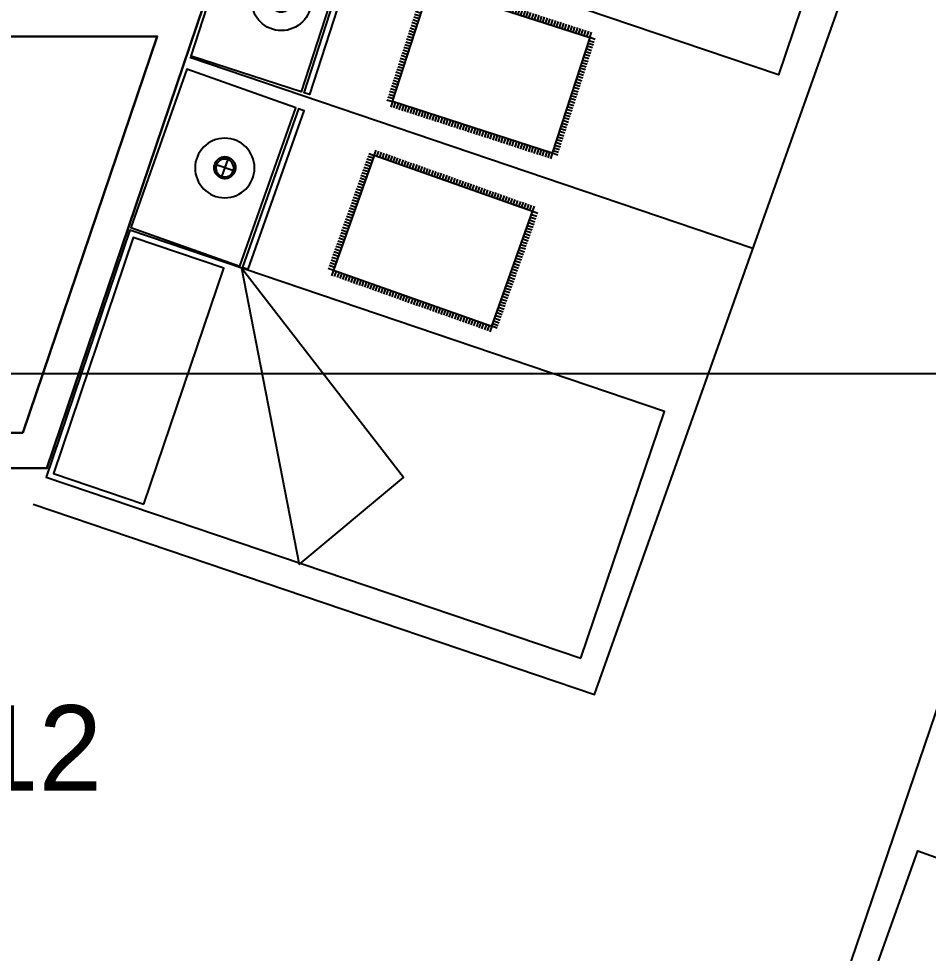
# Model space of a CAD drawing. Header units: millimetres. Extents: x 173236 to 801264, y -94969 to 615039.
# Drawn here: x 645433 to 648626, y 95612 to 98891 of the extents above; entities that cross this region are included whole.
import ezdxf

# ---------------------------------------------------------------- set-up
doc = ezdxf.new("R2010")
doc.units = ezdxf.units.MM
doc.header["$MEASUREMENT"] = 0
for name, color, linetype in [('VOX-A-ANNO-GRID-LINE', 254, 'Continuous'), ('VOX-A-ANNO-TEXT', 30, 'Continuous'), ('VOX-A-ELEV-1-NEAR', 130, 'Continuous'), ('VOX-A-FLOOR-LINE', 253, 'Continuous'), ('VOX-A-FURN-LAYOUT', 93, 'Continuous')]:
    doc.layers.add(name, color=color, linetype=linetype)
doc.layers.add('VOX-A-WALL-SECT', color=1, linetype='Continuous', lineweight=30)
doc.styles.add('3 mm Rotis Annotative', font='', dxfattribs={"height": 3})
doc.styles.get('3 mm Rotis Annotative').set_extended_font_data('Rotis Sans Serif')
doc.linetypes.add('ZIGZAG', pattern='A,0.0001,-0.2,[131,ltypeshp.shx,S=0.2,R=0,X=-0.2,Y=0],-0.4,[131,ltypeshp.shx,S=0.2,R=180,X=0.2,Y=0],-0.2', length=0.8001)

# ---------------------------------------------------------------- blocks, each defined once
blk = doc.blocks.new('dd')
at = {"layer": 'VOX-A-ANNO-GRID-LINE', "transparency": 33554610}
blk.add_line((725745.6, 152576), (698004.7, 152576), dxfattribs=at)
blk = doc.blocks.new('TYPICAL FLOOR PLAN')
at = {"layer": 'VOX-A-WALL-SECT'}
blk.add_lwpolyline([(993428.7, 122853.2), (991298, 116567.2), (991134.9, 116567.2), (991134.9, 116691.8), (991213, 116691.8), (991685.3, 118082), (989215.8, 118082)], dxfattribs=at)
blk = doc.blocks.new('BED3')
at = {"layer": 'VOX-A-FURN-LAYOUT', "lineweight": -3}
for points in [[(4932.25, 1312.43), (4932.25, 1276.44), (4854.25, 1276.44), (4854.25, 1312.43)], [(4868.25, 1311.64), (4868.25, 1277.24), (4855.04, 1277.24), (4855.04, 1311.64)], [(4891.25, 1312.64), (4901.04, 1296.64), (4870.57, 1276.44)]]:
    blk.add_lwpolyline(points, close=True, dxfattribs=at)
blk = doc.blocks.new('RUG')
at = {"layer": 'VOX-A-FURN-LAYOUT', "lineweight": -3}
for points in [[(4882.04, 1272.23), (4882.84, 1272.23), (4882.84, 1273.04)], [(4883.23, 1272.23), (4883.23, 1273.04)], [(4883.65, 1272.23), (4883.65, 1273.04)], [(4884.04, 1272.23), (4884.04, 1273.04)], [(4884.45, 1272.23), (4884.45, 1273.04)], [(4884.84, 1272.23), (4884.84, 1273.04)], [(4885.24, 1272.23), (4885.24, 1273.04)], [(4885.65, 1272.23), (4885.65, 1273.04)], [(4886.04, 1272.23), (4886.04, 1273.04)], [(4886.43, 1272.23), (4886.43, 1273.04)], [(4886.85, 1272.23), (4886.85, 1273.04)], [(4887.24, 1272.23), (4887.24, 1273.04)], [(4887.65, 1272.23), (4887.65, 1273.04)], [(4888.04, 1272.23), (4888.04, 1273.04)], [(4888.44, 1272.23), (4888.44, 1273.04)], [(4888.85, 1272.23), (4888.85, 1273.04)], [(4889.24, 1272.23), (4889.24, 1273.04)], [(4889.64, 1272.23), (4889.64, 1273.04)], [(4890.05, 1272.23), (4890.05, 1273.04)], [(4890.44, 1272.23), (4890.44, 1273.04)], [(4890.83, 1272.23), (4890.83, 1273.04)], [(4891.25, 1272.23), (4891.25, 1273.04)], [(4891.64, 1272.23), (4891.64, 1273.04)], [(4892.05, 1272.23), (4892.05, 1273.04)], [(4892.44, 1272.23), (4892.44, 1273.04)], [(4892.84, 1272.23), (4892.84, 1273.04)], [(4893.25, 1272.23), (4893.25, 1273.04)], [(4893.64, 1272.23), (4893.64, 1273.04)], [(4894.03, 1272.23), (4894.03, 1273.04)], [(4894.45, 1272.23), (4894.45, 1273.04)], [(4894.84, 1272.23), (4894.84, 1273.04)], [(4895.25, 1272.23), (4895.25, 1273.04)], [(4895.64, 1272.23), (4895.64, 1273.04)], [(4896.04, 1272.23), (4896.04, 1273.04)], [(4896.45, 1272.23), (4896.45, 1273.04)], [(4896.84, 1272.23), (4896.84, 1273.04)], [(4897.23, 1272.23), (4897.23, 1273.04)], [(4897.65, 1272.23), (4897.65, 1273.04)], [(4898.04, 1272.23), (4898.04, 1273.04)], [(4898.45, 1272.23), (4898.45, 1273.04)], [(4898.84, 1272.23), (4898.84, 1273.04)], [(4899.24, 1272.23), (4899.24, 1273.04)], [(4899.65, 1272.23), (4899.65, 1273.04)], [(4900.04, 1272.23), (4900.04, 1273.04)], [(4900.43, 1272.23), (4900.43, 1273.04)], [(4900.85, 1272.23), (4900.85, 1273.04)], [(4901.24, 1272.23), (4901.24, 1273.04)], [(4901.65, 1272.23), (4901.65, 1273.04)], [(4902.05, 1272.23), (4902.05, 1273.04)], [(4902.44, 1272.23), (4902.44, 1273.04)], [(4902.85, 1272.23), (4902.85, 1273.04)], [(4903.24, 1272.23), (4903.24, 1273.04)], [(4903.64, 1272.23), (4903.64, 1273.04)], [(4904.05, 1272.23), (4904.05, 1273.04)], [(4904.44, 1272.23), (4904.44, 1273.04)], [(4904.83, 1272.23), (4904.83, 1273.04)], [(4905.25, 1272.23), (4905.25, 1273.04)], [(4905.64, 1272.23), (4905.64, 1273.04)], [(4906.84, 1272.23), (4906.05, 1272.23), (4906.05, 1273.04)], [(4882.84, 1271.84), (4882.04, 1271.84)], [(4906.05, 1271.84), (4906.84, 1271.84)], [(4882.84, 1271.45), (4882.04, 1271.45)], [(4882.84, 1271.04), (4882.04, 1271.04)], [(4882.84, 1270.64), (4882.04, 1270.64)], [(4906.05, 1271.45), (4906.84, 1271.45)], [(4906.05, 1271.04), (4906.84, 1271.04)], [(4906.05, 1270.64), (4906.84, 1270.64)], [(4882.84, 1270.23), (4882.04, 1270.23)], [(4882.84, 1269.84), (4882.04, 1269.84)], [(4882.84, 1269.45), (4882.04, 1269.45)], [(4882.84, 1269.03), (4882.04, 1269.03)], [(4906.05, 1270.23), (4906.84, 1270.23)], [(4906.05, 1269.84), (4906.84, 1269.84)], [(4906.05, 1269.45), (4906.84, 1269.45)], [(4906.05, 1269.03), (4906.84, 1269.03)], [(4882.84, 1268.64), (4882.04, 1268.64)], [(4882.84, 1268.25), (4882.04, 1268.25)], [(4882.84, 1267.84), (4882.04, 1267.84)], [(4906.05, 1268.64), (4906.84, 1268.64)], [(4906.05, 1268.25), (4906.84, 1268.25)], [(4906.05, 1267.84), (4906.84, 1267.84)], [(4882.84, 1267.44), (4882.04, 1267.44)], [(4882.84, 1267.03), (4882.04, 1267.03)], [(4882.84, 1266.64), (4882.04, 1266.64)], [(4906.05, 1267.44), (4906.84, 1267.44)], [(4906.05, 1267.03), (4906.84, 1267.03)], [(4906.05, 1266.64), (4906.84, 1266.64)], [(4882.84, 1266.24), (4882.04, 1266.24)], [(4882.84, 1265.83), (4882.04, 1265.83)], [(4882.84, 1265.44), (4882.04, 1265.44)], [(4906.05, 1266.24), (4906.84, 1266.24)], [(4906.05, 1265.83), (4906.84, 1265.83)], [(4906.05, 1265.44), (4906.84, 1265.44)], [(4882.84, 1265.05), (4882.04, 1265.05)], [(4882.84, 1264.63), (4882.04, 1264.63)], [(4882.84, 1264.24), (4882.04, 1264.24)], [(4882.84, 1263.83), (4882.04, 1263.83)], [(4906.05, 1265.05), (4906.84, 1265.05)], [(4906.05, 1264.63), (4906.84, 1264.63)], [(4906.05, 1264.24), (4906.84, 1264.24)], [(4906.05, 1263.83), (4906.84, 1263.83)], [(4882.84, 1263.44), (4882.04, 1263.44)], [(4882.84, 1263.04), (4882.04, 1263.04)], [(4882.84, 1262.63), (4882.04, 1262.63)], [(4906.05, 1263.44), (4906.84, 1263.44)], [(4906.05, 1263.04), (4906.84, 1263.04)], [(4906.05, 1262.63), (4906.84, 1262.63)], [(4882.84, 1262.24), (4882.04, 1262.24)], [(4882.84, 1261.85), (4882.04, 1261.85)], [(4882.84, 1261.43), (4882.04, 1261.43)], [(4906.05, 1262.24), (4906.84, 1262.24)], [(4906.05, 1261.85), (4906.84, 1261.85)], [(4906.05, 1261.43), (4906.84, 1261.43)], [(4882.84, 1261.04), (4882.04, 1261.04)], [(4882.84, 1260.63), (4882.04, 1260.63)], [(4882.84, 1260.24), (4882.04, 1260.24)], [(4906.05, 1261.04), (4906.84, 1261.04)], [(4906.05, 1260.63), (4906.84, 1260.63)], [(4906.05, 1260.24), (4906.84, 1260.24)], [(4882.84, 1259.84), (4882.04, 1259.84)], [(4882.84, 1259.43), (4882.04, 1259.43)], [(4882.84, 1259.04), (4882.04, 1259.04)], [(4906.05, 1259.84), (4906.84, 1259.84)], [(4906.05, 1259.43), (4906.84, 1259.43)], [(4906.05, 1259.04), (4906.84, 1259.04)], [(4882.84, 1258.65), (4882.04, 1258.65)], [(4882.84, 1258.23), (4882.04, 1258.23)], [(4882.84, 1257.84), (4882.04, 1257.84)], [(4882.84, 1257.45), (4882.04, 1257.45)], [(4906.05, 1258.65), (4906.84, 1258.65)], [(4906.05, 1258.23), (4906.84, 1258.23)], [(4906.05, 1257.84), (4906.84, 1257.84)], [(4906.05, 1257.45), (4906.84, 1257.45)], [(4882.84, 1257.04), (4882.04, 1257.04)], [(4882.84, 1256.64), (4882.04, 1256.64)], [(4882.84, 1256.23), (4882.04, 1256.23)], [(4906.05, 1257.04), (4906.84, 1257.04)], [(4906.05, 1256.64), (4906.84, 1256.64)], [(4906.05, 1256.23), (4906.84, 1256.23)], [(4882.84, 1255.84), (4882.04, 1255.84)], [(4882.04, 1255.44), (4882.84, 1255.44), (4882.84, 1254.64)], [(4883.23, 1255.44), (4883.23, 1254.64)], [(4883.65, 1255.44), (4883.65, 1254.64)], [(4884.04, 1255.44), (4884.04, 1254.64)], [(4884.45, 1255.44), (4884.45, 1254.64)], [(4884.84, 1255.44), (4884.84, 1254.64)], [(4885.24, 1255.44), (4885.24, 1254.64)], [(4885.65, 1255.44), (4885.65, 1254.64)], [(4886.04, 1255.44), (4886.04, 1254.64)], [(4886.43, 1255.44), (4886.43, 1254.64)], [(4886.85, 1255.44), (4886.85, 1254.64)], [(4887.24, 1255.44), (4887.24, 1254.64)], [(4887.65, 1255.44), (4887.65, 1254.64)], [(4888.04, 1255.44), (4888.04, 1254.64)], [(4888.44, 1255.44), (4888.44, 1254.64)], [(4888.85, 1255.44), (4888.85, 1254.64)], [(4889.24, 1255.44), (4889.24, 1254.64)], [(4889.64, 1255.44), (4889.64, 1254.64)], [(4890.05, 1255.44), (4890.05, 1254.64)], [(4890.44, 1255.44), (4890.44, 1254.64)], [(4890.83, 1255.44), (4890.83, 1254.64)], [(4891.25, 1255.44), (4891.25, 1254.64)], [(4891.64, 1255.44), (4891.64, 1254.64)], [(4892.05, 1255.44), (4892.05, 1254.64)], [(4892.44, 1255.44), (4892.44, 1254.64)], [(4892.84, 1255.44), (4892.84, 1254.64)], [(4893.25, 1255.44), (4893.25, 1254.64)], [(4893.64, 1255.44), (4893.64, 1254.64)], [(4894.03, 1255.44), (4894.03, 1254.64)], [(4894.45, 1255.44), (4894.45, 1254.64)], [(4894.84, 1255.44), (4894.84, 1254.64)], [(4895.25, 1255.44), (4895.25, 1254.64)], [(4895.64, 1255.44), (4895.64, 1254.64)], [(4896.04, 1255.44), (4896.04, 1254.64)], [(4896.45, 1255.44), (4896.45, 1254.64)], [(4896.84, 1255.44), (4896.84, 1254.64)], [(4897.23, 1255.44), (4897.23, 1254.64)], [(4897.65, 1255.44), (4897.65, 1254.64)], [(4898.04, 1255.44), (4898.04, 1254.64)], [(4898.45, 1255.44), (4898.45, 1254.64)], [(4898.84, 1255.44), (4898.84, 1254.64)], [(4899.24, 1255.44), (4899.24, 1254.64)], [(4899.65, 1255.44), (4899.65, 1254.64)], [(4900.04, 1255.44), (4900.04, 1254.64)], [(4900.43, 1255.44), (4900.43, 1254.64)], [(4900.85, 1255.44), (4900.85, 1254.64)], [(4901.24, 1255.44), (4901.24, 1254.64)], [(4901.65, 1255.44), (4901.65, 1254.64)], [(4902.05, 1255.44), (4902.05, 1254.64)], [(4902.44, 1255.44), (4902.44, 1254.64)], [(4902.85, 1255.44), (4902.85, 1254.64)], [(4903.24, 1255.44), (4903.24, 1254.64)], [(4903.64, 1255.44), (4903.64, 1254.64)], [(4904.05, 1255.44), (4904.05, 1254.64)], [(4904.44, 1255.44), (4904.44, 1254.64)], [(4904.83, 1255.44), (4904.83, 1254.64)], [(4905.25, 1255.44), (4905.25, 1254.64)], [(4905.64, 1255.44), (4905.64, 1254.64)], [(4906.05, 1255.84), (4906.84, 1255.84)], [(4906.84, 1255.44), (4906.05, 1255.44), (4906.05, 1254.64)]]:
    blk.add_lwpolyline(points, dxfattribs=at)
blk.add_lwpolyline([(4906.05, 1272.23), (4906.05, 1255.44), (4882.84, 1255.44), (4882.84, 1272.23)], close=True, dxfattribs=at)
blk = doc.blocks.new('ST')
at = {"layer": 'VOX-A-FURN-LAYOUT', "lineweight": -3}
for points in [[(4870.23, 1276.04), (4870.23, 1252.83), (4854.25, 1252.83), (4854.25, 1276.04)], [(4871.45, 1276.04), (4871.45, 1252.83), (4870.65, 1252.83), (4870.65, 1276.04)], [(4862.97, 1265.16), (4862.93, 1265.15), (4862.91, 1265.13), (4862.87, 1265.11), (4862.85, 1265.09), (4862.87, 1265.11), (4862.91, 1265.13), (4862.93, 1265.15), (4862.97, 1265.16), (4862.99, 1265.18), (4863.03, 1265.2), (4862.99, 1265.18)], [(4863.26, 1265.3), (4863.28, 1265.32), (4863.32, 1265.32), (4863.36, 1265.34), (4863.32, 1265.32), (4863.28, 1265.32), (4863.26, 1265.3), (4863.22, 1265.3), (4863.19, 1265.28), (4863.15, 1265.26), (4863.13, 1265.24), (4863.09, 1265.24), (4863.05, 1265.22), (4863.03, 1265.2), (4863.05, 1265.22), (4863.09, 1265.24), (4863.13, 1265.24), (4863.15, 1265.26), (4863.19, 1265.28), (4863.22, 1265.3)], [(4863.5, 1265.36), (4863.46, 1265.36), (4863.42, 1265.36), (4863.4, 1265.34), (4863.36, 1265.34), (4863.4, 1265.34), (4863.42, 1265.36), (4863.46, 1265.36)], [(4863.54, 1265.38), (4863.5, 1265.36), (4863.54, 1265.38), (4863.58, 1265.38), (4863.62, 1265.38), (4863.58, 1265.38)], [(4863.72, 1265.4), (4863.68, 1265.4), (4863.64, 1265.38), (4863.62, 1265.38), (4863.64, 1265.38), (4863.68, 1265.4), (4863.72, 1265.4), (4863.75, 1265.4), (4863.79, 1265.4), (4863.83, 1265.4), (4863.85, 1265.38), (4863.83, 1265.4), (4863.79, 1265.4), (4863.75, 1265.4)], [(4864.01, 1265.36), (4863.97, 1265.38), (4863.93, 1265.38), (4863.89, 1265.38), (4863.85, 1265.38), (4863.89, 1265.38), (4863.93, 1265.38), (4863.97, 1265.38)], [(4864.07, 1265.36), (4864.05, 1265.36), (4864.01, 1265.36), (4864.05, 1265.36), (4864.07, 1265.36), (4864.11, 1265.34), (4864.15, 1265.34), (4864.11, 1265.34)], [(4864.32, 1265.28), (4864.34, 1265.26), (4864.38, 1265.24), (4864.42, 1265.24), (4864.44, 1265.22), (4864.48, 1265.2), (4864.44, 1265.22), (4864.42, 1265.24), (4864.38, 1265.24), (4864.34, 1265.26), (4864.32, 1265.28), (4864.29, 1265.3), (4864.25, 1265.3), (4864.23, 1265.32), (4864.19, 1265.32), (4864.15, 1265.34), (4864.19, 1265.32), (4864.23, 1265.32), (4864.25, 1265.3), (4864.29, 1265.3)], [(4864.6, 1265.13), (4864.58, 1265.15), (4864.54, 1265.16), (4864.52, 1265.18), (4864.48, 1265.2), (4864.52, 1265.18), (4864.54, 1265.16), (4864.58, 1265.15), (4864.6, 1265.13), (4864.64, 1265.11), (4864.66, 1265.09), (4864.64, 1265.11)], [(4862.52, 1264.73), (4862.5, 1264.71), (4862.48, 1264.67), (4862.46, 1264.63), (4862.44, 1264.61), (4862.44, 1264.58), (4862.42, 1264.54), (4862.4, 1264.52), (4862.38, 1264.48), (4862.38, 1264.44), (4862.36, 1264.42), (4862.34, 1264.38), (4862.34, 1264.34), (4862.32, 1264.3), (4862.32, 1264.28), (4862.3, 1264.24), (4862.3, 1264.2), (4862.3, 1264.16), (4862.28, 1264.12), (4862.28, 1264.08), (4862.28, 1264.07), (4862.28, 1264.03), (4862.28, 1263.99), (4862.28, 1263.95), (4862.28, 1263.91), (4862.28, 1263.87), (4862.28, 1263.85), (4862.28, 1263.81), (4862.28, 1263.77), (4862.28, 1263.73), (4862.28, 1263.69), (4862.3, 1263.65), (4862.3, 1263.63), (4862.3, 1263.59), (4862.32, 1263.55), (4862.32, 1263.52), (4862.34, 1263.48), (4862.34, 1263.46), (4862.36, 1263.42), (4862.38, 1263.38), (4862.38, 1263.34), (4862.4, 1263.32), (4862.42, 1263.28), (4862.4, 1263.32), (4862.38, 1263.34), (4862.38, 1263.38), (4862.36, 1263.42), (4862.34, 1263.46), (4862.34, 1263.48), (4862.32, 1263.52), (4862.32, 1263.55), (4862.3, 1263.59), (4862.3, 1263.63), (4862.3, 1263.65), (4862.28, 1263.69), (4862.28, 1263.73), (4862.28, 1263.77), (4862.28, 1263.81), (4862.28, 1263.85), (4862.28, 1263.87), (4862.28, 1263.91), (4862.28, 1263.95), (4862.28, 1263.99), (4862.28, 1264.03), (4862.28, 1264.07), (4862.28, 1264.08), (4862.28, 1264.12), (4862.3, 1264.16), (4862.3, 1264.2), (4862.3, 1264.24), (4862.32, 1264.28), (4862.32, 1264.3), (4862.34, 1264.34), (4862.34, 1264.38), (4862.36, 1264.42), (4862.38, 1264.44), (4862.38, 1264.48), (4862.4, 1264.52), (4862.42, 1264.54), (4862.44, 1264.58), (4862.44, 1264.61), (4862.46, 1264.63), (4862.48, 1264.67), (4862.5, 1264.71)], [(4862.56, 1264.79), (4862.54, 1264.77), (4862.52, 1264.73), (4862.54, 1264.77), (4862.56, 1264.79), (4862.6, 1264.83), (4862.62, 1264.85), (4862.6, 1264.83)], [(4862.73, 1264.99), (4862.71, 1264.97), (4862.67, 1264.93), (4862.66, 1264.91), (4862.64, 1264.87), (4862.62, 1264.85), (4862.64, 1264.87), (4862.66, 1264.91), (4862.67, 1264.93), (4862.71, 1264.97)], [(4862.85, 1265.09), (4862.81, 1265.07), (4862.79, 1265.03), (4862.75, 1265.01), (4862.73, 1264.99), (4862.75, 1265.01), (4862.79, 1265.03), (4862.81, 1265.07)], [(4864.72, 1265.03), (4864.7, 1265.07), (4864.66, 1265.09), (4864.7, 1265.07), (4864.72, 1265.03), (4864.76, 1265.01), (4864.78, 1264.99), (4864.76, 1265.01)], [(4864.83, 1264.93), (4864.8, 1264.97), (4864.78, 1264.99), (4864.8, 1264.97), (4864.83, 1264.93), (4864.85, 1264.91), (4864.87, 1264.87), (4864.89, 1264.85), (4864.87, 1264.87), (4864.85, 1264.91)], [(4864.99, 1264.73), (4864.97, 1264.77), (4864.93, 1264.79), (4864.91, 1264.83), (4864.89, 1264.85), (4864.91, 1264.83), (4864.93, 1264.79), (4864.97, 1264.77)], [(4865.03, 1264.67), (4865.05, 1264.63), (4865.05, 1264.61), (4865.07, 1264.58), (4865.09, 1264.54), (4865.11, 1264.52), (4865.13, 1264.48), (4865.13, 1264.44), (4865.15, 1264.42), (4865.17, 1264.38), (4865.17, 1264.34), (4865.19, 1264.3), (4865.19, 1264.28), (4865.19, 1264.24), (4865.21, 1264.2), (4865.21, 1264.16), (4865.21, 1264.12), (4865.23, 1264.08), (4865.23, 1264.07), (4865.23, 1264.03), (4865.23, 1263.99), (4865.23, 1263.95), (4865.23, 1263.91), (4865.23, 1263.87), (4865.23, 1263.85), (4865.23, 1263.81), (4865.23, 1263.77), (4865.23, 1263.73), (4865.21, 1263.69), (4865.21, 1263.65), (4865.21, 1263.63), (4865.19, 1263.59), (4865.19, 1263.55), (4865.19, 1263.52), (4865.17, 1263.48), (4865.17, 1263.46), (4865.15, 1263.42), (4865.13, 1263.38), (4865.13, 1263.34), (4865.11, 1263.32), (4865.09, 1263.28), (4865.11, 1263.32), (4865.13, 1263.34), (4865.13, 1263.38), (4865.15, 1263.42), (4865.17, 1263.46), (4865.17, 1263.48), (4865.19, 1263.52), (4865.19, 1263.55), (4865.19, 1263.59), (4865.21, 1263.63), (4865.21, 1263.65), (4865.21, 1263.69), (4865.23, 1263.73), (4865.23, 1263.77), (4865.23, 1263.81), (4865.23, 1263.85), (4865.23, 1263.87), (4865.23, 1263.91), (4865.23, 1263.95), (4865.23, 1263.99), (4865.23, 1264.03), (4865.23, 1264.07), (4865.23, 1264.08), (4865.21, 1264.12), (4865.21, 1264.16), (4865.21, 1264.2), (4865.19, 1264.24), (4865.19, 1264.28), (4865.19, 1264.3), (4865.17, 1264.34), (4865.17, 1264.38), (4865.15, 1264.42), (4865.13, 1264.44), (4865.13, 1264.48), (4865.11, 1264.52), (4865.09, 1264.54), (4865.07, 1264.58), (4865.05, 1264.61), (4865.05, 1264.63), (4865.03, 1264.67), (4865.01, 1264.71), (4864.99, 1264.73), (4865.01, 1264.71)], [(4862.44, 1263.22), (4862.46, 1263.18), (4862.48, 1263.14), (4862.46, 1263.18), (4862.44, 1263.22), (4862.44, 1263.24), (4862.42, 1263.28), (4862.44, 1263.24)], [(4862.48, 1263.14), (4862.5, 1263.12), (4862.52, 1263.08), (4862.5, 1263.12)], [(4862.52, 1263.08), (4862.54, 1263.06), (4862.56, 1263.02), (4862.6, 1263), (4862.62, 1262.97), (4862.6, 1263), (4862.56, 1263.02), (4862.54, 1263.06)], [(4862.67, 1262.89), (4862.71, 1262.87), (4862.73, 1262.85), (4862.71, 1262.87), (4862.67, 1262.89), (4862.66, 1262.93), (4862.64, 1262.95), (4862.62, 1262.97), (4862.64, 1262.95), (4862.66, 1262.93)], [(4862.79, 1262.79), (4862.81, 1262.77), (4862.85, 1262.75), (4862.81, 1262.77), (4862.79, 1262.79), (4862.75, 1262.81), (4862.73, 1262.85), (4862.75, 1262.81)], [(4862.91, 1262.71), (4862.93, 1262.69), (4862.97, 1262.67), (4862.99, 1262.65), (4863.03, 1262.63), (4862.99, 1262.65), (4862.97, 1262.67), (4862.93, 1262.69), (4862.91, 1262.71), (4862.87, 1262.73), (4862.85, 1262.75), (4862.87, 1262.73)], [(4863.19, 1262.55), (4863.15, 1262.55), (4863.13, 1262.57), (4863.09, 1262.59), (4863.05, 1262.61), (4863.03, 1262.63), (4863.05, 1262.61), (4863.09, 1262.59), (4863.13, 1262.57), (4863.15, 1262.55), (4863.19, 1262.55), (4863.22, 1262.53), (4863.26, 1262.51), (4863.28, 1262.51), (4863.32, 1262.49), (4863.36, 1262.49), (4863.32, 1262.49), (4863.28, 1262.51), (4863.26, 1262.51), (4863.22, 1262.53)], [(4864.25, 1262.51), (4864.23, 1262.51), (4864.19, 1262.49), (4864.15, 1262.49), (4864.19, 1262.49), (4864.23, 1262.51), (4864.25, 1262.51), (4864.29, 1262.53), (4864.32, 1262.55), (4864.34, 1262.55), (4864.38, 1262.57), (4864.42, 1262.59), (4864.44, 1262.61), (4864.48, 1262.63), (4864.44, 1262.61), (4864.42, 1262.59), (4864.38, 1262.57), (4864.34, 1262.55), (4864.32, 1262.55), (4864.29, 1262.53)], [(4864.54, 1262.67), (4864.58, 1262.69), (4864.6, 1262.71), (4864.64, 1262.73), (4864.66, 1262.75), (4864.64, 1262.73), (4864.6, 1262.71), (4864.58, 1262.69), (4864.54, 1262.67), (4864.52, 1262.65), (4864.48, 1262.63), (4864.52, 1262.65)], [(4864.66, 1262.75), (4864.7, 1262.77), (4864.72, 1262.79), (4864.76, 1262.81), (4864.78, 1262.85), (4864.76, 1262.81), (4864.72, 1262.79), (4864.7, 1262.77)], [(4864.78, 1262.85), (4864.8, 1262.87), (4864.83, 1262.89), (4864.85, 1262.93), (4864.87, 1262.95), (4864.89, 1262.97), (4864.87, 1262.95), (4864.85, 1262.93), (4864.83, 1262.89), (4864.8, 1262.87)], [(4864.93, 1263.02), (4864.97, 1263.06), (4864.99, 1263.08), (4864.97, 1263.06), (4864.93, 1263.02), (4864.91, 1263), (4864.89, 1262.97), (4864.91, 1263)], [(4864.99, 1263.08), (4865.01, 1263.12), (4865.03, 1263.14), (4865.01, 1263.12)], [(4865.03, 1263.14), (4865.05, 1263.18), (4865.05, 1263.22), (4865.07, 1263.24), (4865.09, 1263.28), (4865.07, 1263.24), (4865.05, 1263.22), (4865.05, 1263.18)], [(4863.42, 1262.47), (4863.46, 1262.45), (4863.5, 1262.45), (4863.46, 1262.45), (4863.42, 1262.47), (4863.4, 1262.47), (4863.36, 1262.49), (4863.4, 1262.47)], [(4863.5, 1262.45), (4863.54, 1262.45)], [(4863.68, 1262.44), (4863.72, 1262.44), (4863.75, 1262.44), (4863.79, 1262.44), (4863.83, 1262.44), (4863.79, 1262.44), (4863.75, 1262.44), (4863.72, 1262.44), (4863.68, 1262.44), (4863.64, 1262.44), (4863.62, 1262.44), (4863.58, 1262.44), (4863.54, 1262.45), (4863.58, 1262.44), (4863.62, 1262.44), (4863.64, 1262.44)], [(4863.83, 1262.44), (4863.85, 1262.44), (4863.89, 1262.44), (4863.93, 1262.44), (4863.97, 1262.45), (4864.01, 1262.45), (4863.97, 1262.45), (4863.93, 1262.44), (4863.89, 1262.44), (4863.85, 1262.44)], [(4864.01, 1262.45), (4864.05, 1262.45), (4864.07, 1262.47), (4864.11, 1262.47), (4864.15, 1262.49), (4864.11, 1262.47), (4864.07, 1262.47), (4864.05, 1262.45)]]:
    blk.add_lwpolyline(points, close=True, dxfattribs=at)
for points in [[(4862.87, 1265.11), (4862.91, 1265.13), (4862.87, 1265.11)], [(4862.91, 1265.13), (4862.93, 1265.15), (4862.91, 1265.13)], [(4862.91, 1265.13), (4862.91, 1265.13)], [(4862.93, 1265.15), (4862.97, 1265.16), (4862.93, 1265.15)], [(4862.93, 1265.15), (4862.93, 1265.15)], [(4862.97, 1265.16), (4862.99, 1265.18), (4862.97, 1265.16)], [(4862.97, 1265.16), (4862.97, 1265.16)], [(4862.99, 1265.18), (4863.03, 1265.2), (4862.99, 1265.18)], [(4862.99, 1265.18), (4862.99, 1265.18)], [(4863.03, 1265.2), (4863.05, 1265.22), (4863.03, 1265.2)], [(4863.03, 1265.2), (4863.03, 1265.2)], [(4863.05, 1265.22), (4863.09, 1265.24), (4863.05, 1265.22)], [(4863.05, 1265.22), (4863.05, 1265.22)], [(4863.09, 1265.24), (4863.09, 1265.24)], [(4863.09, 1265.24), (4863.13, 1265.24), (4863.09, 1265.24)], [(4863.13, 1265.24), (4863.15, 1265.26), (4863.13, 1265.24)], [(4863.13, 1265.24), (4863.13, 1265.24)], [(4863.15, 1265.26), (4863.19, 1265.28), (4863.15, 1265.26)], [(4863.15, 1265.26), (4863.15, 1265.26)], [(4863.19, 1265.28), (4863.22, 1265.3), (4863.19, 1265.28)], [(4863.19, 1265.28), (4863.19, 1265.28)], [(4863.22, 1265.3), (4863.22, 1265.3)], [(4863.22, 1265.3), (4863.26, 1265.3), (4863.22, 1265.3)], [(4863.26, 1265.3), (4863.28, 1265.32), (4863.26, 1265.3)], [(4863.26, 1265.3), (4863.26, 1265.3)], [(4863.28, 1265.32), (4863.28, 1265.32)], [(4863.28, 1265.32), (4863.32, 1265.32), (4863.28, 1265.32)], [(4863.32, 1265.32), (4863.36, 1265.34), (4863.32, 1265.32)], [(4863.32, 1265.32), (4863.32, 1265.32)], [(4863.36, 1265.34), (4863.36, 1265.34)], [(4863.36, 1265.34), (4863.4, 1265.34), (4863.36, 1265.34)], [(4863.4, 1265.34), (4863.42, 1265.36), (4863.4, 1265.34)], [(4863.4, 1265.34), (4863.4, 1265.34)], [(4863.42, 1265.36), (4863.42, 1265.36)], [(4863.42, 1265.36), (4863.46, 1265.36), (4863.42, 1265.36)], [(4863.46, 1265.36), (4863.46, 1265.36)], [(4863.46, 1265.36), (4863.5, 1265.36), (4863.46, 1265.36)], [(4863.5, 1265.36), (4863.54, 1265.38), (4863.5, 1265.36)], [(4863.5, 1265.36), (4863.5, 1265.36)], [(4863.54, 1265.38), (4863.54, 1265.38)], [(4863.54, 1265.38), (4863.58, 1265.38), (4863.54, 1265.38)], [(4863.58, 1265.38), (4863.58, 1265.38)], [(4863.58, 1265.38), (4863.62, 1265.38), (4863.58, 1265.38)], [(4863.62, 1265.38), (4863.62, 1265.38)], [(4863.62, 1265.38), (4863.64, 1265.38), (4863.62, 1265.38)], [(4863.64, 1265.38), (4863.68, 1265.4), (4863.64, 1265.38)], [(4863.64, 1265.38), (4863.64, 1265.38)], [(4863.68, 1265.4), (4863.68, 1265.4)], [(4863.68, 1265.4), (4863.72, 1265.4), (4863.68, 1265.4)], [(4863.72, 1265.4), (4863.72, 1265.4)], [(4863.72, 1265.4), (4863.75, 1265.4), (4863.72, 1265.4)], [(4863.74, 1262.67), (4863.74, 1265.13)], [(4863.75, 1265.4), (4863.79, 1265.4), (4863.75, 1265.4)], [(4863.75, 1265.4), (4863.75, 1265.4)], [(4863.79, 1265.4), (4863.79, 1265.4)], [(4863.79, 1265.4), (4863.83, 1265.4), (4863.79, 1265.4)], [(4863.83, 1265.4), (4863.83, 1265.4)], [(4863.83, 1265.4), (4863.85, 1265.38), (4863.83, 1265.4)], [(4863.85, 1265.38), (4863.85, 1265.38)], [(4863.85, 1265.38), (4863.89, 1265.38), (4863.85, 1265.38)], [(4863.89, 1265.38), (4863.89, 1265.38)], [(4863.89, 1265.38), (4863.93, 1265.38), (4863.89, 1265.38)], [(4863.93, 1265.38), (4863.93, 1265.38)], [(4863.93, 1265.38), (4863.97, 1265.38), (4863.93, 1265.38)], [(4863.97, 1265.38), (4863.97, 1265.38)], [(4863.97, 1265.38), (4864.01, 1265.36), (4863.97, 1265.38)], [(4864.01, 1265.36), (4864.01, 1265.36)], [(4864.01, 1265.36), (4864.05, 1265.36), (4864.01, 1265.36)], [(4864.05, 1265.36), (4864.05, 1265.36)], [(4864.05, 1265.36), (4864.07, 1265.36), (4864.05, 1265.36)], [(4864.07, 1265.36), (4864.07, 1265.36)], [(4864.07, 1265.36), (4864.11, 1265.34), (4864.07, 1265.36)], [(4864.11, 1265.34), (4864.11, 1265.34)], [(4864.11, 1265.34), (4864.15, 1265.34), (4864.11, 1265.34)], [(4864.15, 1265.34), (4864.15, 1265.34)], [(4864.15, 1265.34), (4864.19, 1265.32), (4864.15, 1265.34)], [(4864.19, 1265.32), (4864.19, 1265.32)], [(4864.19, 1265.32), (4864.23, 1265.32), (4864.19, 1265.32)], [(4864.23, 1265.32), (4864.23, 1265.32)], [(4864.23, 1265.32), (4864.25, 1265.3), (4864.23, 1265.32)], [(4864.25, 1265.3), (4864.25, 1265.3)], [(4864.25, 1265.3), (4864.29, 1265.3), (4864.25, 1265.3)], [(4864.29, 1265.3), (4864.29, 1265.3)], [(4864.29, 1265.3), (4864.32, 1265.28), (4864.29, 1265.3)], [(4864.32, 1265.28), (4864.32, 1265.28)], [(4864.32, 1265.28), (4864.34, 1265.26), (4864.32, 1265.28)], [(4864.34, 1265.26), (4864.34, 1265.26)], [(4864.34, 1265.26), (4864.38, 1265.24), (4864.34, 1265.26)], [(4864.38, 1265.24), (4864.38, 1265.24)], [(4864.38, 1265.24), (4864.42, 1265.24), (4864.38, 1265.24)], [(4864.42, 1265.24), (4864.42, 1265.24)], [(4864.42, 1265.24), (4864.44, 1265.22), (4864.42, 1265.24)], [(4864.44, 1265.22), (4864.44, 1265.22)], [(4864.44, 1265.22), (4864.48, 1265.2), (4864.44, 1265.22)], [(4864.48, 1265.2), (4864.48, 1265.2)], [(4864.48, 1265.2), (4864.52, 1265.18), (4864.48, 1265.2)], [(4864.52, 1265.18), (4864.52, 1265.18)], [(4864.52, 1265.18), (4864.54, 1265.16), (4864.52, 1265.18)], [(4864.54, 1265.16), (4864.54, 1265.16)], [(4864.54, 1265.16), (4864.58, 1265.15), (4864.54, 1265.16)], [(4864.58, 1265.15), (4864.58, 1265.15)], [(4864.58, 1265.15), (4864.6, 1265.13), (4864.58, 1265.15)], [(4864.6, 1265.13), (4864.6, 1265.13)], [(4864.6, 1265.13), (4864.64, 1265.11), (4864.6, 1265.13)], [(4862.28, 1264.12), (4862.3, 1264.16), (4862.28, 1264.12)], [(4862.28, 1264.12), (4862.28, 1264.12)], [(4862.28, 1264.08), (4862.28, 1264.12), (4862.28, 1264.08)], [(4862.28, 1264.08), (4862.28, 1264.08)], [(4862.28, 1264.07), (4862.28, 1264.08), (4862.28, 1264.07)], [(4862.28, 1264.07), (4862.28, 1264.07)], [(4862.28, 1264.03), (4862.28, 1264.07), (4862.28, 1264.03)], [(4862.28, 1264.03), (4862.28, 1264.03)], [(4862.28, 1263.99), (4862.28, 1264.03), (4862.28, 1263.99)], [(4862.28, 1263.99), (4862.28, 1263.99)], [(4862.28, 1263.95), (4862.28, 1263.99), (4862.28, 1263.95)], [(4862.28, 1263.95), (4862.28, 1263.95)], [(4862.28, 1263.91), (4862.28, 1263.95), (4862.28, 1263.91)], [(4862.28, 1263.91), (4862.28, 1263.91)], [(4862.28, 1263.87), (4862.28, 1263.91), (4862.28, 1263.87)], [(4862.28, 1263.87), (4862.28, 1263.87)], [(4862.28, 1263.85), (4862.28, 1263.87), (4862.28, 1263.85)], [(4862.28, 1263.85), (4862.28, 1263.85)], [(4862.28, 1263.81), (4862.28, 1263.85), (4862.28, 1263.81)], [(4862.3, 1264.24), (4862.32, 1264.28), (4862.3, 1264.24)], [(4862.3, 1264.24), (4862.3, 1264.24)], [(4862.3, 1264.2), (4862.3, 1264.24), (4862.3, 1264.2)], [(4862.3, 1264.2), (4862.3, 1264.2)], [(4862.3, 1264.16), (4862.3, 1264.2), (4862.3, 1264.16)], [(4862.3, 1264.16), (4862.3, 1264.16)], [(4862.32, 1264.3), (4862.34, 1264.34), (4862.32, 1264.3)], [(4862.32, 1264.3), (4862.32, 1264.3)], [(4862.32, 1264.28), (4862.32, 1264.3), (4862.32, 1264.28)], [(4862.32, 1264.28), (4862.32, 1264.28)], [(4862.34, 1264.38), (4862.36, 1264.42), (4862.34, 1264.38)], [(4862.34, 1264.38), (4862.34, 1264.38)], [(4862.34, 1264.34), (4862.34, 1264.38), (4862.34, 1264.34)], [(4862.34, 1264.34), (4862.34, 1264.34)], [(4862.36, 1264.42), (4862.38, 1264.44), (4862.36, 1264.42)], [(4862.36, 1264.42), (4862.36, 1264.42)], [(4862.38, 1264.48), (4862.4, 1264.52), (4862.38, 1264.48)], [(4862.38, 1264.48), (4862.38, 1264.48)], [(4862.38, 1264.44), (4862.38, 1264.48), (4862.38, 1264.44)], [(4862.38, 1264.44), (4862.38, 1264.44)], [(4862.4, 1264.52), (4862.42, 1264.54), (4862.4, 1264.52)], [(4862.4, 1264.52), (4862.4, 1264.52)], [(4862.42, 1264.54), (4862.44, 1264.58), (4862.42, 1264.54)], [(4862.42, 1264.54), (4862.42, 1264.54)], [(4862.44, 1264.61), (4862.46, 1264.63), (4862.44, 1264.61)], [(4862.44, 1264.61), (4862.44, 1264.61)], [(4862.44, 1264.58), (4862.44, 1264.61), (4862.44, 1264.58)], [(4862.44, 1264.58), (4862.44, 1264.58)], [(4862.46, 1264.63), (4862.48, 1264.67), (4862.46, 1264.63)], [(4862.46, 1264.63), (4862.46, 1264.63)], [(4862.48, 1264.67), (4862.5, 1264.71), (4862.48, 1264.67)], [(4862.48, 1264.67), (4862.48, 1264.67)], [(4862.5, 1264.71), (4862.52, 1264.73), (4862.5, 1264.71)], [(4862.5, 1264.71), (4862.5, 1264.71)], [(4864.95, 1263.91), (4862.5, 1263.91)], [(4862.52, 1264.73), (4862.54, 1264.77), (4862.52, 1264.73)], [(4862.52, 1264.73), (4862.52, 1264.73)], [(4862.54, 1264.77), (4862.56, 1264.79), (4862.54, 1264.77)], [(4862.54, 1264.77), (4862.54, 1264.77)], [(4862.56, 1264.79), (4862.6, 1264.83), (4862.56, 1264.79)], [(4862.56, 1264.79), (4862.56, 1264.79)], [(4862.6, 1264.83), (4862.62, 1264.85), (4862.6, 1264.83)], [(4862.6, 1264.83), (4862.6, 1264.83)], [(4862.62, 1264.85), (4862.64, 1264.87), (4862.62, 1264.85)], [(4862.62, 1264.85), (4862.62, 1264.85)], [(4862.64, 1264.87), (4862.66, 1264.91), (4862.64, 1264.87)], [(4862.64, 1264.87), (4862.64, 1264.87)], [(4862.66, 1264.91), (4862.67, 1264.93), (4862.66, 1264.91)], [(4862.66, 1264.91), (4862.66, 1264.91)], [(4862.67, 1264.93), (4862.71, 1264.97), (4862.67, 1264.93)], [(4862.67, 1264.93), (4862.67, 1264.93)], [(4862.71, 1264.97), (4862.73, 1264.99), (4862.71, 1264.97)], [(4862.71, 1264.97), (4862.71, 1264.97)], [(4862.73, 1264.99), (4862.75, 1265.01), (4862.73, 1264.99)], [(4862.73, 1264.99), (4862.73, 1264.99)], [(4862.75, 1265.01), (4862.79, 1265.03), (4862.75, 1265.01)], [(4862.75, 1265.01), (4862.75, 1265.01)], [(4862.79, 1265.03), (4862.81, 1265.07), (4862.79, 1265.03)], [(4862.79, 1265.03), (4862.79, 1265.03)], [(4862.81, 1265.07), (4862.85, 1265.09), (4862.81, 1265.07)], [(4862.81, 1265.07), (4862.81, 1265.07)], [(4862.85, 1265.09), (4862.87, 1265.11), (4862.85, 1265.09)], [(4862.85, 1265.09), (4862.85, 1265.09)], [(4862.87, 1265.11), (4862.87, 1265.11)], [(4864.64, 1265.11), (4864.64, 1265.11)], [(4864.64, 1265.11), (4864.66, 1265.09), (4864.64, 1265.11)], [(4864.66, 1265.09), (4864.66, 1265.09)], [(4864.66, 1265.09), (4864.7, 1265.07), (4864.66, 1265.09)], [(4864.7, 1265.07), (4864.7, 1265.07)], [(4864.7, 1265.07), (4864.72, 1265.03), (4864.7, 1265.07)], [(4864.72, 1265.03), (4864.72, 1265.03)], [(4864.72, 1265.03), (4864.76, 1265.01), (4864.72, 1265.03)], [(4864.76, 1265.01), (4864.76, 1265.01)], [(4864.76, 1265.01), (4864.78, 1264.99), (4864.76, 1265.01)], [(4864.78, 1264.99), (4864.78, 1264.99)], [(4864.78, 1264.99), (4864.8, 1264.97), (4864.78, 1264.99)], [(4864.8, 1264.97), (4864.8, 1264.97)], [(4864.8, 1264.97), (4864.83, 1264.93), (4864.8, 1264.97)], [(4864.83, 1264.93), (4864.83, 1264.93)], [(4864.83, 1264.93), (4864.85, 1264.91), (4864.83, 1264.93)], [(4864.85, 1264.91), (4864.85, 1264.91)], [(4864.85, 1264.91), (4864.87, 1264.87), (4864.85, 1264.91)], [(4864.87, 1264.87), (4864.87, 1264.87)], [(4864.87, 1264.87), (4864.89, 1264.85), (4864.87, 1264.87)], [(4864.89, 1264.85), (4864.89, 1264.85)], [(4864.89, 1264.85), (4864.91, 1264.83), (4864.89, 1264.85)], [(4864.91, 1264.83), (4864.91, 1264.83)], [(4864.91, 1264.83), (4864.93, 1264.79), (4864.91, 1264.83)], [(4864.93, 1264.79), (4864.93, 1264.79)], [(4864.93, 1264.79), (4864.97, 1264.77), (4864.93, 1264.79)], [(4864.97, 1264.77), (4864.97, 1264.77)], [(4864.97, 1264.77), (4864.99, 1264.73), (4864.97, 1264.77)], [(4864.99, 1264.73), (4864.99, 1264.73)], [(4864.99, 1264.73), (4865.01, 1264.71), (4864.99, 1264.73)], [(4865.01, 1264.71), (4865.01, 1264.71)], [(4865.01, 1264.71), (4865.03, 1264.67), (4865.01, 1264.71)], [(4865.03, 1264.67), (4865.03, 1264.67)], [(4865.03, 1264.67), (4865.05, 1264.63), (4865.03, 1264.67)], [(4865.05, 1264.63), (4865.05, 1264.63)], [(4865.05, 1264.63), (4865.05, 1264.61), (4865.05, 1264.63)], [(4865.05, 1264.61), (4865.05, 1264.61)], [(4865.05, 1264.61), (4865.07, 1264.58), (4865.05, 1264.61)], [(4865.07, 1264.58), (4865.07, 1264.58)], [(4865.07, 1264.58), (4865.09, 1264.54), (4865.07, 1264.58)], [(4865.09, 1264.54), (4865.09, 1264.54)], [(4865.09, 1264.54), (4865.11, 1264.52), (4865.09, 1264.54)], [(4865.11, 1264.52), (4865.11, 1264.52)], [(4865.11, 1264.52), (4865.13, 1264.48), (4865.11, 1264.52)], [(4865.13, 1264.48), (4865.13, 1264.48)], [(4865.13, 1264.48), (4865.13, 1264.44), (4865.13, 1264.48)], [(4865.13, 1264.44), (4865.13, 1264.44)], [(4865.13, 1264.44), (4865.15, 1264.42), (4865.13, 1264.44)], [(4865.15, 1264.42), (4865.15, 1264.42)], [(4865.15, 1264.42), (4865.17, 1264.38), (4865.15, 1264.42)], [(4865.17, 1264.38), (4865.17, 1264.38)], [(4865.17, 1264.38), (4865.17, 1264.34), (4865.17, 1264.38)], [(4865.17, 1264.34), (4865.17, 1264.34)], [(4865.17, 1264.34), (4865.19, 1264.3), (4865.17, 1264.34)], [(4865.19, 1264.3), (4865.19, 1264.3)], [(4865.19, 1264.3), (4865.19, 1264.28), (4865.19, 1264.3)], [(4865.19, 1264.28), (4865.19, 1264.28)], [(4865.19, 1264.28), (4865.19, 1264.24), (4865.19, 1264.28)], [(4865.19, 1264.24), (4865.19, 1264.24)], [(4865.19, 1264.24), (4865.21, 1264.2), (4865.19, 1264.24)], [(4865.21, 1264.2), (4865.21, 1264.2)], [(4865.21, 1264.2), (4865.21, 1264.16), (4865.21, 1264.2)], [(4865.21, 1264.16), (4865.21, 1264.16)], [(4865.21, 1264.16), (4865.21, 1264.12), (4865.21, 1264.16)], [(4865.21, 1264.12), (4865.21, 1264.12)], [(4865.21, 1264.12), (4865.23, 1264.08), (4865.21, 1264.12)], [(4865.23, 1264.08), (4865.23, 1264.08)], [(4865.23, 1264.08), (4865.23, 1264.07), (4865.23, 1264.08)], [(4865.23, 1264.07), (4865.23, 1264.07)], [(4865.23, 1264.07), (4865.23, 1264.03), (4865.23, 1264.07)], [(4865.23, 1264.03), (4865.23, 1264.03)], [(4865.23, 1264.03), (4865.23, 1263.99), (4865.23, 1264.03)], [(4865.23, 1263.99), (4865.23, 1263.99)], [(4865.23, 1263.99), (4865.23, 1263.95), (4865.23, 1263.99)], [(4865.23, 1263.95), (4865.23, 1263.95)], [(4865.23, 1263.95), (4865.23, 1263.91), (4865.23, 1263.95)], [(4865.23, 1263.91), (4865.23, 1263.91)], [(4865.23, 1263.91), (4865.23, 1263.87), (4865.23, 1263.91)], [(4865.23, 1263.87), (4865.23, 1263.87)], [(4865.23, 1263.87), (4865.23, 1263.85), (4865.23, 1263.87)], [(4865.23, 1263.85), (4865.23, 1263.85)], [(4865.23, 1263.85), (4865.23, 1263.81), (4865.23, 1263.85)], [(4862.28, 1263.81), (4862.28, 1263.81)], [(4862.28, 1263.77), (4862.28, 1263.81), (4862.28, 1263.77)], [(4862.28, 1263.77), (4862.28, 1263.77)], [(4862.28, 1263.73), (4862.28, 1263.77), (4862.28, 1263.73)], [(4862.28, 1263.73), (4862.28, 1263.73)], [(4862.28, 1263.69), (4862.28, 1263.73), (4862.28, 1263.69)], [(4862.28, 1263.69), (4862.28, 1263.69)], [(4862.3, 1263.65), (4862.28, 1263.69), (4862.3, 1263.65)], [(4862.3, 1263.65), (4862.3, 1263.65)], [(4862.3, 1263.63), (4862.3, 1263.65), (4862.3, 1263.63)], [(4862.3, 1263.63), (4862.3, 1263.63)], [(4862.3, 1263.59), (4862.3, 1263.63), (4862.3, 1263.59)], [(4862.3, 1263.59), (4862.3, 1263.59)], [(4862.32, 1263.55), (4862.3, 1263.59), (4862.32, 1263.55)], [(4862.32, 1263.55), (4862.32, 1263.55)], [(4862.32, 1263.52), (4862.32, 1263.55), (4862.32, 1263.52)], [(4862.32, 1263.52), (4862.32, 1263.52)], [(4862.34, 1263.48), (4862.32, 1263.52), (4862.34, 1263.48)], [(4862.34, 1263.48), (4862.34, 1263.48)], [(4862.34, 1263.46), (4862.34, 1263.48), (4862.34, 1263.46)], [(4862.34, 1263.46), (4862.34, 1263.46)], [(4862.36, 1263.42), (4862.34, 1263.46), (4862.36, 1263.42)], [(4862.36, 1263.42), (4862.36, 1263.42)], [(4862.38, 1263.38), (4862.36, 1263.42), (4862.38, 1263.38)], [(4862.38, 1263.38), (4862.38, 1263.38)], [(4862.38, 1263.34), (4862.38, 1263.38), (4862.38, 1263.34)], [(4862.38, 1263.34), (4862.38, 1263.34)], [(4862.4, 1263.32), (4862.38, 1263.34), (4862.4, 1263.32)], [(4862.4, 1263.32), (4862.4, 1263.32)], [(4862.42, 1263.28), (4862.4, 1263.32), (4862.42, 1263.28)], [(4862.42, 1263.28), (4862.42, 1263.28)], [(4862.44, 1263.24), (4862.42, 1263.28), (4862.44, 1263.24)], [(4862.44, 1263.24), (4862.44, 1263.24)], [(4862.44, 1263.22), (4862.44, 1263.24), (4862.44, 1263.22)], [(4862.44, 1263.22), (4862.44, 1263.22)], [(4862.46, 1263.18), (4862.44, 1263.22), (4862.46, 1263.18)], [(4862.46, 1263.18), (4862.46, 1263.18)], [(4862.48, 1263.14), (4862.46, 1263.18), (4862.48, 1263.14)], [(4862.48, 1263.14), (4862.48, 1263.14)], [(4862.5, 1263.12), (4862.48, 1263.14), (4862.5, 1263.12)], [(4862.5, 1263.12), (4862.5, 1263.12)], [(4862.52, 1263.08), (4862.5, 1263.12), (4862.52, 1263.08)], [(4862.52, 1263.08), (4862.52, 1263.08)], [(4862.54, 1263.06), (4862.52, 1263.08), (4862.54, 1263.06)], [(4862.54, 1263.06), (4862.54, 1263.06)], [(4862.56, 1263.02), (4862.54, 1263.06), (4862.56, 1263.02)], [(4862.56, 1263.02), (4862.56, 1263.02)], [(4862.6, 1263), (4862.56, 1263.02), (4862.6, 1263)], [(4862.6, 1263), (4862.6, 1263)], [(4862.62, 1262.97), (4862.6, 1263), (4862.62, 1262.97)], [(4862.62, 1262.97), (4862.62, 1262.97)], [(4862.64, 1262.95), (4862.62, 1262.97), (4862.64, 1262.95)], [(4862.64, 1262.95), (4862.64, 1262.95)], [(4862.66, 1262.93), (4862.64, 1262.95), (4862.66, 1262.93)], [(4862.66, 1262.93), (4862.66, 1262.93)], [(4862.67, 1262.89), (4862.66, 1262.93), (4862.67, 1262.89)], [(4862.67, 1262.89), (4862.67, 1262.89)], [(4862.71, 1262.87), (4862.67, 1262.89), (4862.71, 1262.87)], [(4862.71, 1262.87), (4862.71, 1262.87)], [(4862.73, 1262.85), (4862.71, 1262.87), (4862.73, 1262.85)], [(4862.73, 1262.85), (4862.73, 1262.85)], [(4862.75, 1262.81), (4862.73, 1262.85), (4862.75, 1262.81)], [(4862.75, 1262.81), (4862.75, 1262.81)], [(4862.79, 1262.79), (4862.75, 1262.81), (4862.79, 1262.79)], [(4862.79, 1262.79), (4862.79, 1262.79)], [(4862.81, 1262.77), (4862.79, 1262.79), (4862.81, 1262.77)], [(4862.81, 1262.77), (4862.81, 1262.77)], [(4862.85, 1262.75), (4862.81, 1262.77), (4862.85, 1262.75)], [(4862.85, 1262.75), (4862.85, 1262.75)], [(4862.87, 1262.73), (4862.85, 1262.75), (4862.87, 1262.73)], [(4862.87, 1262.73), (4862.87, 1262.73)], [(4862.91, 1262.71), (4862.87, 1262.73), (4862.91, 1262.71)], [(4862.91, 1262.71), (4862.91, 1262.71)], [(4862.93, 1262.69), (4862.91, 1262.71), (4862.93, 1262.69)], [(4862.93, 1262.69), (4862.93, 1262.69)], [(4862.97, 1262.67), (4862.93, 1262.69), (4862.97, 1262.67)], [(4862.97, 1262.67), (4862.97, 1262.67)], [(4862.99, 1262.65), (4862.97, 1262.67), (4862.99, 1262.65)], [(4862.99, 1262.65), (4862.99, 1262.65)], [(4863.03, 1262.63), (4862.99, 1262.65), (4863.03, 1262.63)], [(4863.03, 1262.63), (4863.03, 1262.63)], [(4863.05, 1262.61), (4863.03, 1262.63), (4863.05, 1262.61)], [(4863.05, 1262.61), (4863.05, 1262.61)], [(4863.09, 1262.59), (4863.05, 1262.61), (4863.09, 1262.59)], [(4863.09, 1262.59), (4863.09, 1262.59)], [(4863.13, 1262.57), (4863.09, 1262.59), (4863.13, 1262.57)], [(4863.13, 1262.57), (4863.13, 1262.57)], [(4863.15, 1262.55), (4863.13, 1262.57), (4863.15, 1262.55)], [(4863.15, 1262.55), (4863.15, 1262.55)], [(4863.19, 1262.55), (4863.15, 1262.55), (4863.19, 1262.55)], [(4863.19, 1262.55), (4863.19, 1262.55)], [(4863.22, 1262.53), (4863.19, 1262.55), (4863.22, 1262.53)], [(4863.22, 1262.53), (4863.22, 1262.53)], [(4863.26, 1262.51), (4863.22, 1262.53), (4863.26, 1262.51)], [(4864.29, 1262.53), (4864.25, 1262.51), (4864.29, 1262.53)], [(4864.32, 1262.55), (4864.29, 1262.53), (4864.32, 1262.55)], [(4864.29, 1262.53), (4864.29, 1262.53)], [(4864.32, 1262.55), (4864.32, 1262.55)], [(4864.34, 1262.55), (4864.32, 1262.55), (4864.34, 1262.55)], [(4864.38, 1262.57), (4864.34, 1262.55), (4864.38, 1262.57)], [(4864.34, 1262.55), (4864.34, 1262.55)], [(4864.42, 1262.59), (4864.38, 1262.57), (4864.42, 1262.59)], [(4864.38, 1262.57), (4864.38, 1262.57)], [(4864.44, 1262.61), (4864.42, 1262.59), (4864.44, 1262.61)], [(4864.42, 1262.59), (4864.42, 1262.59)], [(4864.48, 1262.63), (4864.44, 1262.61), (4864.48, 1262.63)], [(4864.44, 1262.61), (4864.44, 1262.61)], [(4864.52, 1262.65), (4864.48, 1262.63), (4864.52, 1262.65)], [(4864.48, 1262.63), (4864.48, 1262.63)], [(4864.54, 1262.67), (4864.52, 1262.65), (4864.54, 1262.67)], [(4864.52, 1262.65), (4864.52, 1262.65)], [(4864.58, 1262.69), (4864.54, 1262.67), (4864.58, 1262.69)], [(4864.54, 1262.67), (4864.54, 1262.67)], [(4864.6, 1262.71), (4864.58, 1262.69), (4864.6, 1262.71)], [(4864.58, 1262.69), (4864.58, 1262.69)], [(4864.64, 1262.73), (4864.6, 1262.71), (4864.64, 1262.73)], [(4864.6, 1262.71), (4864.6, 1262.71)], [(4864.66, 1262.75), (4864.64, 1262.73), (4864.66, 1262.75)], [(4864.64, 1262.73), (4864.64, 1262.73)], [(4864.7, 1262.77), (4864.66, 1262.75), (4864.7, 1262.77)], [(4864.66, 1262.75), (4864.66, 1262.75)], [(4864.72, 1262.79), (4864.7, 1262.77), (4864.72, 1262.79)], [(4864.7, 1262.77), (4864.7, 1262.77)], [(4864.76, 1262.81), (4864.72, 1262.79), (4864.76, 1262.81)], [(4864.72, 1262.79), (4864.72, 1262.79)], [(4864.78, 1262.85), (4864.76, 1262.81), (4864.78, 1262.85)], [(4864.76, 1262.81), (4864.76, 1262.81)], [(4864.8, 1262.87), (4864.78, 1262.85), (4864.8, 1262.87)], [(4864.78, 1262.85), (4864.78, 1262.85)], [(4864.83, 1262.89), (4864.8, 1262.87), (4864.83, 1262.89)], [(4864.8, 1262.87), (4864.8, 1262.87)], [(4864.85, 1262.93), (4864.83, 1262.89), (4864.85, 1262.93)], [(4864.83, 1262.89), (4864.83, 1262.89)], [(4864.87, 1262.95), (4864.85, 1262.93), (4864.87, 1262.95)], [(4864.85, 1262.93), (4864.85, 1262.93)], [(4864.89, 1262.97), (4864.87, 1262.95), (4864.89, 1262.97)], [(4864.87, 1262.95), (4864.87, 1262.95)], [(4864.91, 1263), (4864.89, 1262.97), (4864.91, 1263)], [(4864.89, 1262.97), (4864.89, 1262.97)], [(4864.93, 1263.02), (4864.91, 1263), (4864.93, 1263.02)], [(4864.91, 1263), (4864.91, 1263)], [(4864.97, 1263.06), (4864.93, 1263.02), (4864.97, 1263.06)], [(4864.93, 1263.02), (4864.93, 1263.02)], [(4864.99, 1263.08), (4864.97, 1263.06), (4864.99, 1263.08)], [(4864.97, 1263.06), (4864.97, 1263.06)], [(4865.01, 1263.12), (4864.99, 1263.08), (4865.01, 1263.12)], [(4864.99, 1263.08), (4864.99, 1263.08)], [(4865.03, 1263.14), (4865.01, 1263.12), (4865.03, 1263.14)], [(4865.01, 1263.12), (4865.01, 1263.12)], [(4865.05, 1263.18), (4865.03, 1263.14), (4865.05, 1263.18)], [(4865.03, 1263.14), (4865.03, 1263.14)], [(4865.07, 1263.24), (4865.05, 1263.22), (4865.07, 1263.24)], [(4865.05, 1263.22), (4865.05, 1263.22)], [(4865.05, 1263.22), (4865.05, 1263.18), (4865.05, 1263.22)], [(4865.05, 1263.18), (4865.05, 1263.18)], [(4865.09, 1263.28), (4865.07, 1263.24), (4865.09, 1263.28)], [(4865.07, 1263.24), (4865.07, 1263.24)], [(4865.11, 1263.32), (4865.09, 1263.28), (4865.11, 1263.32)], [(4865.09, 1263.28), (4865.09, 1263.28)], [(4865.13, 1263.34), (4865.11, 1263.32), (4865.13, 1263.34)], [(4865.11, 1263.32), (4865.11, 1263.32)], [(4865.15, 1263.42), (4865.13, 1263.38), (4865.15, 1263.42)], [(4865.13, 1263.38), (4865.13, 1263.38)], [(4865.13, 1263.38), (4865.13, 1263.34), (4865.13, 1263.38)], [(4865.13, 1263.34), (4865.13, 1263.34)], [(4865.17, 1263.46), (4865.15, 1263.42), (4865.17, 1263.46)], [(4865.15, 1263.42), (4865.15, 1263.42)], [(4865.19, 1263.52), (4865.17, 1263.48), (4865.19, 1263.52)], [(4865.17, 1263.48), (4865.17, 1263.48)], [(4865.17, 1263.48), (4865.17, 1263.46), (4865.17, 1263.48)], [(4865.17, 1263.46), (4865.17, 1263.46)], [(4865.21, 1263.63), (4865.19, 1263.59), (4865.21, 1263.63)], [(4865.19, 1263.59), (4865.19, 1263.59)], [(4865.19, 1263.59), (4865.19, 1263.55), (4865.19, 1263.59)], [(4865.19, 1263.55), (4865.19, 1263.55)], [(4865.19, 1263.55), (4865.19, 1263.52), (4865.19, 1263.55)], [(4865.19, 1263.52), (4865.19, 1263.52)], [(4865.23, 1263.73), (4865.21, 1263.69), (4865.23, 1263.73)], [(4865.21, 1263.69), (4865.21, 1263.69)], [(4865.21, 1263.69), (4865.21, 1263.65), (4865.21, 1263.69)], [(4865.21, 1263.65), (4865.21, 1263.65)], [(4865.21, 1263.65), (4865.21, 1263.63), (4865.21, 1263.65)], [(4865.21, 1263.63), (4865.21, 1263.63)], [(4865.23, 1263.81), (4865.23, 1263.81)], [(4865.23, 1263.81), (4865.23, 1263.77), (4865.23, 1263.81)], [(4865.23, 1263.77), (4865.23, 1263.77)], [(4865.23, 1263.77), (4865.23, 1263.73), (4865.23, 1263.77)], [(4865.23, 1263.73), (4865.23, 1263.73)], [(4863.26, 1262.51), (4863.26, 1262.51)], [(4863.28, 1262.51), (4863.26, 1262.51), (4863.28, 1262.51)], [(4863.28, 1262.51), (4863.28, 1262.51)], [(4863.32, 1262.49), (4863.28, 1262.51), (4863.32, 1262.49)], [(4863.32, 1262.49), (4863.32, 1262.49)], [(4863.36, 1262.49), (4863.32, 1262.49), (4863.36, 1262.49)], [(4863.36, 1262.49), (4863.36, 1262.49)], [(4863.4, 1262.47), (4863.36, 1262.49), (4863.4, 1262.47)], [(4863.4, 1262.47), (4863.4, 1262.47)], [(4863.42, 1262.47), (4863.4, 1262.47), (4863.42, 1262.47)], [(4863.42, 1262.47), (4863.42, 1262.47)], [(4863.46, 1262.45), (4863.42, 1262.47), (4863.46, 1262.45)], [(4863.46, 1262.45), (4863.46, 1262.45)], [(4863.5, 1262.45), (4863.46, 1262.45), (4863.5, 1262.45)], [(4863.5, 1262.45), (4863.5, 1262.45)], [(4863.54, 1262.45), (4863.5, 1262.45), (4863.54, 1262.45)], [(4863.54, 1262.45), (4863.54, 1262.45)], [(4863.58, 1262.44), (4863.54, 1262.45), (4863.58, 1262.44)], [(4863.58, 1262.44), (4863.58, 1262.44)], [(4863.62, 1262.44), (4863.58, 1262.44), (4863.62, 1262.44)], [(4863.62, 1262.44), (4863.62, 1262.44)], [(4863.64, 1262.44), (4863.62, 1262.44), (4863.64, 1262.44)], [(4863.64, 1262.44), (4863.64, 1262.44)], [(4863.68, 1262.44), (4863.64, 1262.44), (4863.68, 1262.44)], [(4863.68, 1262.44), (4863.68, 1262.44)], [(4863.72, 1262.44), (4863.68, 1262.44), (4863.72, 1262.44)], [(4863.72, 1262.44), (4863.72, 1262.44)], [(4863.75, 1262.44), (4863.72, 1262.44), (4863.75, 1262.44)], [(4863.75, 1262.44), (4863.75, 1262.44)], [(4863.79, 1262.44), (4863.75, 1262.44), (4863.79, 1262.44)], [(4863.79, 1262.44), (4863.79, 1262.44)], [(4863.83, 1262.44), (4863.79, 1262.44), (4863.83, 1262.44)], [(4863.83, 1262.44), (4863.83, 1262.44)], [(4863.85, 1262.44), (4863.83, 1262.44), (4863.85, 1262.44)], [(4863.85, 1262.44), (4863.85, 1262.44)], [(4863.89, 1262.44), (4863.85, 1262.44), (4863.89, 1262.44)], [(4863.89, 1262.44), (4863.89, 1262.44)], [(4863.93, 1262.44), (4863.89, 1262.44), (4863.93, 1262.44)], [(4863.97, 1262.45), (4863.93, 1262.44), (4863.97, 1262.45)], [(4863.93, 1262.44), (4863.93, 1262.44)], [(4863.97, 1262.45), (4863.97, 1262.45)], [(4864.01, 1262.45), (4863.97, 1262.45), (4864.01, 1262.45)], [(4864.01, 1262.45), (4864.01, 1262.45)], [(4864.05, 1262.45), (4864.01, 1262.45), (4864.05, 1262.45)], [(4864.07, 1262.47), (4864.05, 1262.45), (4864.07, 1262.47)], [(4864.05, 1262.45), (4864.05, 1262.45)], [(4864.07, 1262.47), (4864.07, 1262.47)], [(4864.11, 1262.47), (4864.07, 1262.47), (4864.11, 1262.47)], [(4864.15, 1262.49), (4864.11, 1262.47), (4864.15, 1262.49)], [(4864.11, 1262.47), (4864.11, 1262.47)], [(4864.15, 1262.49), (4864.15, 1262.49)], [(4864.19, 1262.49), (4864.15, 1262.49), (4864.19, 1262.49)], [(4864.23, 1262.51), (4864.19, 1262.49), (4864.23, 1262.51)], [(4864.19, 1262.49), (4864.19, 1262.49)], [(4864.23, 1262.51), (4864.23, 1262.51)], [(4864.25, 1262.51), (4864.23, 1262.51), (4864.25, 1262.51)], [(4864.25, 1262.51), (4864.25, 1262.51)]]:
    blk.add_lwpolyline(points, dxfattribs=at)
for radius in [4.11, 1.23]:
    blk.add_circle((4863.76, 1263.95), radius, dxfattribs=at)
blk = doc.blocks.new('bdd')
for name, p, xscale, yscale, zscale, rotation in [('BED3', (760341.7, -204599.3), -25.39999999999991, 25.39999999999999, 25.39999999999999, 269.9454748640658), ('RUG', (758656.9, -204147.1), -25.4, 25.4, 25.4, 269.160921052874), ('ST', (758656.9, -204142.2), -25.4, 25.4, 25.4, 269.160921052874)]:
    blk.add_blockref(name, p, dxfattribs=dict(xscale=xscale, yscale=yscale, zscale=zscale, rotation=rotation))
blk = doc.blocks.new('1ST FLOOR FURNITURE')
at = {"layer": 'VOX-A-FLOOR-LINE', "linetype": 'ZIGZAG'}
blk.add_line((649152.3, 161651.8), (651705.9, 169148.8), dxfattribs=at)
for points in [[(646461.3, 163783.4), (648431.7, 163115.9), (650700.1, 169497.1)], [(647011.1, 165351.3), (648983.3, 164682.8)]]:
    blk.add_lwpolyline(points, dxfattribs=at)
at = {"layer": 'VOX-A-WALL-SECT'}
for p, xscale, rotation in [((469126.1, -610968.6), -0.9999999999999977, 251.233263268141), ((842823.6, 935620.5), -0.9999999999999999, 70.24907030899432)]:
    blk.add_blockref('bdd', p, dxfattribs=dict(at, xscale=xscale, rotation=rotation))
at = {"layer": 'VOX-A-WALL-SECT', "rotation": 251.3423135400088}
blk.add_blockref('bdd', (977511.1, 889937.4), dxfattribs=at)

msp = doc.modelspace()

# ---------------------------------------------------------------- block references
at = {"layer": 'VOX-A-ANNO-GRID-LINE'}
msp.add_blockref('dd', (-68075.9, -54931.2), dxfattribs=at)

# ---------------------------------------------------------------- next in the draw order: block references
msp.add_blockref('TYPICAL FLOOR PLAN', (-345765.8, -19253.9))

# ---------------------------------------------------------------- next in the draw order: block references
at = {"layer": 'VOX-A-ELEV-1-NEAR'}
msp.add_blockref('1ST FLOOR FURNITURE', (-977.1, -66596.2), dxfattribs=at)

# ---------------------------------------------------------------- next in the draw order: texts
at = {"layer": 'VOX-A-ANNO-TEXT', "insert": (645279.9, 96481.9), "char_height": 300, "attachment_point": 1, "style": '3 mm Rotis Annotative'}
msp.add_mtext_dynamic_manual_height_columns('12', width=8361.37, gutter_width=1000, heights=[0], dxfattribs=at)

doc.saveas('drawing.dxf')
